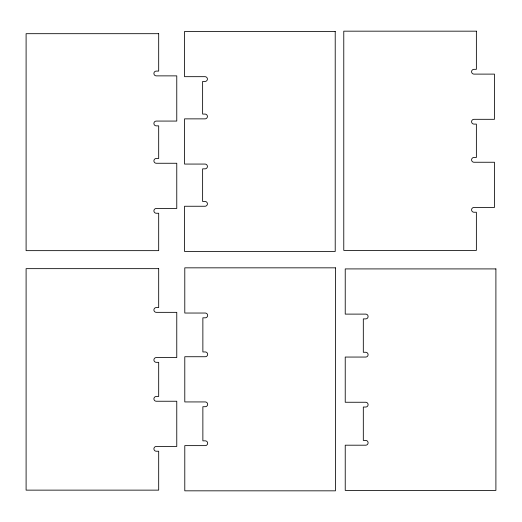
<?xml version="1.0" encoding="UTF-8"?>
<svg xmlns="http://www.w3.org/2000/svg" width="522" height="522" viewBox="0 0 522 522"><rect width="100%" height="100%" fill="white"/><g stroke="black" fill="none" stroke-linecap="round" stroke-linejoin="round"><path stroke-width="0.78" d="M476.371 31.17L343.776 31.17L343.776 250.397L476.371 250.397L476.371 212.239L473.969 212.239A2.395 2.395 0 0 1 471.581 209.844A2.395 2.395 0 0 1 473.969 207.456L494.451 207.456L494.451 162.251L473.969 162.251A2.395 2.395 0 0 1 471.581 159.862A2.395 2.395 0 0 1 473.969 157.468L476.371 157.468L476.371 124.099L473.969 124.099A2.395 2.395 0 0 1 471.581 121.704A2.395 2.395 0 0 1 473.969 119.31L494.451 119.31L494.451 74.111L473.969 74.111A2.395 2.395 0 0 1 471.581 71.716A2.395 2.395 0 0 1 473.969 69.328L476.371 69.328L476.371 31.17M335.215 31.477L184.547 31.477L184.547 76.675L205.022 76.675A2.395 2.395 0 0 1 207.417 79.07A2.395 2.395 0 0 1 205.022 81.458L202.627 81.458L202.627 114.077L205.022 114.077A2.395 2.395 0 0 1 207.417 116.471A2.395 2.395 0 0 1 205.022 118.866L184.547 118.866L184.547 164.065L205.022 164.065A2.395 2.395 0 0 1 207.417 166.453A2.395 2.395 0 0 1 205.022 168.847L202.627 168.847L202.627 201.466L205.022 201.466A2.395 2.395 0 0 1 207.417 203.861A2.395 2.395 0 0 1 205.022 206.249L184.547 206.249L184.547 251.454L335.215 251.454L335.215 31.477M158.688 33.689L26.1 33.689L26.1 250.651L158.688 250.651L158.688 213.25L156.293 213.25A2.395 2.395 0 0 1 153.899 210.855A2.395 2.395 0 0 1 156.293 208.461L176.769 208.461L176.769 163.262L156.293 163.262A2.395 2.395 0 0 1 153.899 160.867A2.395 2.395 0 0 1 156.293 158.479L158.688 158.479L158.688 125.861L156.293 125.861A2.395 2.395 0 0 1 153.899 123.466A2.395 2.395 0 0 1 156.293 121.071L176.769 121.071L176.769 75.873L156.293 75.873A2.395 2.395 0 0 1 153.899 73.485A2.395 2.395 0 0 1 156.293 71.09L158.688 71.09L158.688 33.689M335.457 267.838L184.788 267.838L184.788 313.037L205.263 313.037A2.395 2.395 0 0 1 207.658 315.432A2.395 2.395 0 0 1 205.263 317.82L202.869 317.82L202.869 351.952L205.263 351.952A2.395 2.395 0 0 1 207.658 354.34A2.395 2.395 0 0 1 205.263 356.735L184.788 356.735L184.788 401.933L205.263 401.933A2.395 2.395 0 0 1 207.658 404.328A2.395 2.395 0 0 1 205.263 406.716L202.869 406.716L202.869 440.842L205.263 440.842A2.395 2.395 0 0 1 207.658 443.237A2.395 2.395 0 0 1 205.263 445.631L184.788 445.631L184.788 490.83L335.457 490.83L335.457 267.838M158.688 268.654L26.1 268.654L26.1 490.138L158.688 490.138L158.688 451.23L156.293 451.23A2.395 2.395 0 0 1 153.899 448.835A2.395 2.395 0 0 1 156.293 446.447L176.769 446.447L176.769 401.242L156.293 401.242A2.395 2.395 0 0 1 153.899 398.854A2.395 2.395 0 0 1 156.293 396.459L158.688 396.459L158.688 362.333L156.293 362.333A2.395 2.395 0 0 1 153.899 359.939A2.395 2.395 0 0 1 156.293 357.55L176.769 357.55L176.769 312.345L156.293 312.345A2.395 2.395 0 0 1 153.899 309.957A2.395 2.395 0 0 1 156.293 307.562L158.688 307.562L158.688 268.654M495.9 268.915L345.231 268.915L345.231 314.113L365.707 314.113A2.395 2.395 0 0 1 368.101 316.508A2.395 2.395 0 0 1 365.707 318.896L363.312 318.896L363.312 352.272L365.707 352.272A2.395 2.395 0 0 1 368.101 354.66A2.395 2.395 0 0 1 365.707 357.055L345.231 357.055L345.231 402.253L365.707 402.253A2.395 2.395 0 0 1 368.101 404.648A2.395 2.395 0 0 1 365.707 407.036L363.312 407.036L363.312 440.411L365.707 440.411A2.395 2.395 0 0 1 368.101 442.806A2.395 2.395 0 0 1 365.707 445.194L345.231 445.194L345.231 490.399L495.9 490.399L495.9 268.915"/></g></svg>
